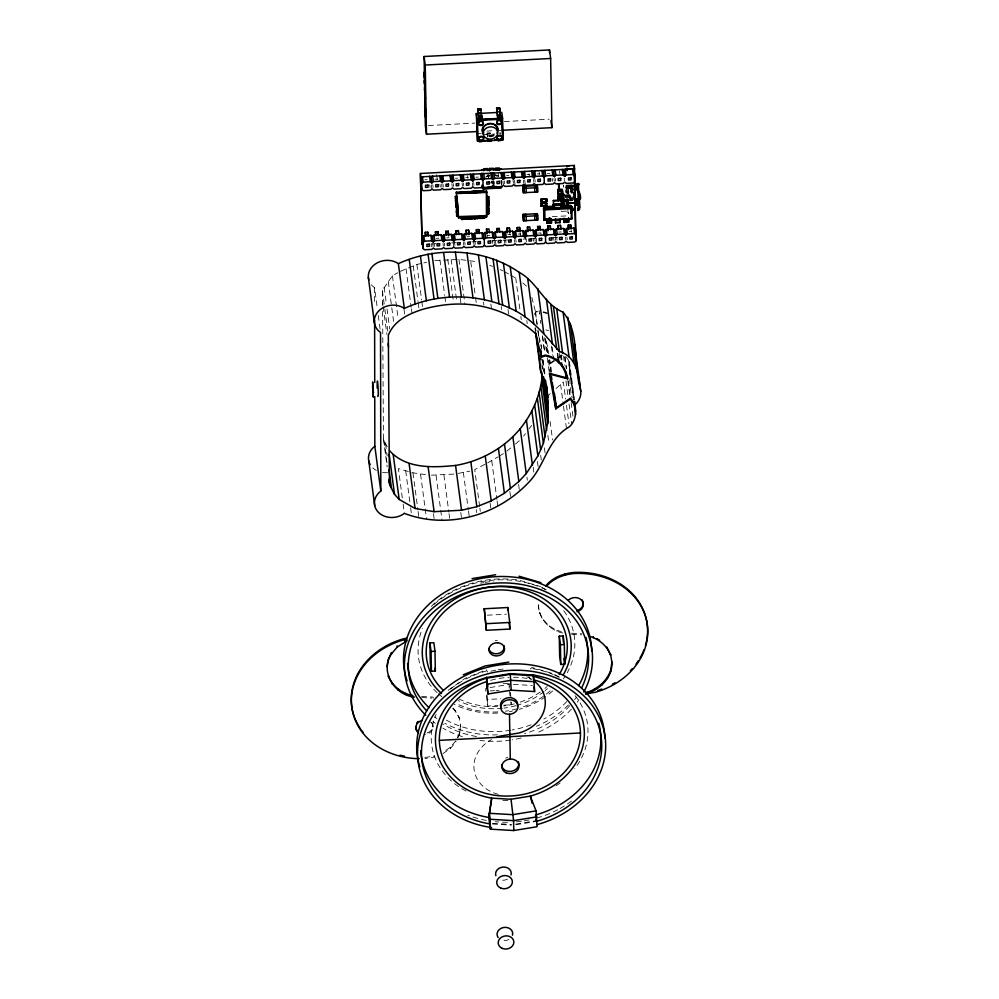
<?xml version="1.0" encoding="UTF-8"?>
<svg xmlns="http://www.w3.org/2000/svg" width="999" height="999" viewBox="0 0 999 999"><rect width="100%" height="100%" fill="white"/><g stroke="black" fill="none" stroke-linecap="round" stroke-linejoin="round"><path stroke-width="0.75" stroke-dasharray="5 3.75" d="M563.473 185.352L563.461 185.989M459.602 734.178L460.551 725.162L459.602 734.178L457.854 737.949M562.912 633.054C549.388 630.357 537.037 617.607 538.811 603.234M566.57 211.114L559.49 211.488L561.276 211.051M568.668 361.426C570.217 373.539 569.105 385.664 572.127 397.864M459.465 733.116L455.969 740.646L450.324 747.264L442.907 752.497M382.592 305.182L382.355 290.447L392.42 275.774L397.727 272.739M534.278 314.398L535.464 312.387L539.11 311.039L539.522 314.136M530.319 668.98L531.93 667.457L553.359 673.751L560.551 677.896M523.613 436.113L525.449 433.678M529.058 428.871L531.63 425.462M431.393 606.493L433.866 603.771C457.043 583.778 488.661 575.586 518.768 580.119M443.044 753.571L450.462 748.326L456.118 741.72M546.815 396.715L550.262 393.656M556.006 388.549L563.374 382.018L565.634 399.013M515.521 444.031L519.692 440.384M506.88 451.073L512.35 446.728M490.034 175.362L487.924 175.474A6.069 5.082 -7.6 0 0 485.789 177.485M486.913 176.411L488.361 175.399M448.226 690.272L465.097 678.371L484.84 670.416M551.61 372.14L550.374 362.874L555.531 359.403M556.818 358.541L561.975 355.082M550.836 371.803L549.8 364.086L557.067 359.203M558.266 358.391L564.323 354.333M487.662 462.887L498.226 456.793M499.512 455.994L503.409 453.608M484.94 464.298L474.725 469.617L479.682 506.68M400.437 271.328L416.883 264.473L422.44 263.212M537.125 324.026L535.476 311.676L537.912 310.776M423.838 262.899L426.623 262.275M458.204 473.414L469.767 471.153M490.047 687.549L510.427 684.228M424.85 757.529L434.215 756.006L434.353 757.067L424.987 758.591M515.871 824.088L536.251 820.753M515.884 824.749L534.802 821.653M434.777 260.639L458.966 259.39L476.61 261.651M431.406 475.174L454.17 474.063M428.446 125.524L474.887 123.102M504.308 121.566L549.213 119.206M486.863 131.069L494.605 130.657M496.153 130.582L500.799 130.332M478.271 133.629L481.218 133.466M487.175 134.241L487.15 133.154L490.084 133.004L490.584 137.65M487.15 133.154L490.109 133.217M487.162 134.153L490.109 134.091L490.084 133.004M482.692 134.678L494.68 134.053M487.412 135.976L490.347 135.827L490.559 136.538L487.612 136.701M488.336 175.187L490.01 175.15M424.775 179.808L427.272 179.67M434.99 179.271L437.475 179.133M486.038 176.586L488.523 176.448L488.561 178.546M496.241 176.049L498.738 175.911M455.494 178.259L457.904 178.134M465.696 177.735L468.106 177.61M475.911 177.198L478.321 177.073M489.51 176.486L488.336 176.548L488.349 177.535M506.543 175.574L508.953 175.449M526.96 174.513L529.37 174.388M537.162 173.976L539.585 173.851M547.302 173.514L549.787 173.389M492.957 181.094L493.106 182.854L490.759 182.979M490.996 181.406L493.656 181.693L491.046 181.83M490.734 182.767L493.106 182.854M565.259 195.055L569.617 194.83M565.259 195.317L572.327 194.942M565.322 196.066L571.44 195.792M565.284 196.291L572.539 195.904M565.284 196.541L572.352 196.179M565.334 197.003L571.453 196.716M565.297 197.215L572.552 196.84M568.119 197.327L573.776 197.028M569.68 198.214L572.577 198.064M569.555 198.489L572.39 198.339M569.692 199.151L572.589 199.001M569.58 199.413L572.402 199.276M569.717 200.387L572.614 200.225M569.592 200.649L572.427 200.499M552.21 216.658L569.193 215.759M436.326 238.336L438.823 238.199M446.628 237.862L449.038 237.737M467.045 236.8L469.455 236.663M487.375 235.652L489.872 235.514M507.879 234.64L510.289 234.515M518.094 234.103L520.504 233.978L520.541 236.014M538.511 233.042L540.921 232.917L540.958 234.94M558.853 232.043L561.338 231.918M569.143 231.568L571.553 231.443M431.431 243.931L436.101 243.694M451.635 242.882L456.306 242.632M471.84 241.82L476.511 241.571M492.045 240.759L496.715 240.522M502.922 240.197L507.592 239.947M523.126 239.136L526.236 238.973M532.455 238.649L535.564 238.486M552.659 237.6L558.878 237.275M487.312 615.197L506.418 614.198M503.246 683.616L509.128 683.304L509.515 686.288M490.134 690.896L494.542 690.659M496.016 690.584L498.951 690.434M487 694.979L487.599 699.462L500.824 698.776M486.326 695.604L487.724 706.056L498.002 705.519M503.883 705.207L511.238 704.819L511.188 702.185M568.756 212.987L567.981 212.537L567.882 208.054M568.843 213.636L567.956 212.362M571.49 633.179L581.618 633.778M571.64 634.253L581.755 634.84M513.349 684.39L532.342 685.501M421.578 696.453L433.154 697.127L433.291 698.201M421.728 697.527L431.843 698.114M492.507 823.363L511.5 824.475M492.519 824.025L511.513 825.137M402.297 497.927L398.389 468.581L412.962 472.852L428.296 474.987M486.251 669.842L487.674 672.102M545.779 329.87L548.676 330.619M520.204 580.531L540.721 586.65M538.449 605.881L538.311 604.82C538.798 617.682 549.038 628.646 561.313 631.555M543.081 312.312L547.04 313.586M543.394 311.738L547.664 313.149M489.772 265.384L492.619 266.358M500.137 269.63L502.859 270.829M504.145 271.528L509.278 274.363M510.564 275.062L518.081 279.508M495.392 174.813L496.865 175.687M495.417 175.025L496.89 175.899M542.057 587.424L546.053 589.772M524.475 237.725L526.023 238.936L526.76 244.405M522.789 282.942L527.36 286.9M453.459 708.179L459.178 717.332L460.689 726.223M452.622 708.241L455.556 711.251L459.315 718.406L459.178 717.332M565.971 356.643L568.443 360.127L573.801 400.287M528.796 676.498L530.219 679.095M382.629 311.401L383.441 439.048L388.536 449.55M535.289 328.384L536.176 330.407M538.836 336.513L540.384 341.558M563.498 185.377L563.761 187.337M531.843 297.427L535.476 311.676M546.528 341.633L548.726 353.771M549.825 359.84L550.374 362.874M545.242 338.898L547.927 353.721M549 359.64L549.8 364.086M564.16 178.034L564.522 180.769M571.066 229.533L571.416 232.155M559.428 170.941L559.865 173.626M566.87 236.938L567.232 239.673M565.496 237.1L565.859 239.835M555.319 178.409L555.681 181.144M553.946 178.571L554.308 181.306M552.26 178.559L552.622 181.294M556.655 237.462L557.017 240.197M555.294 237.625L555.656 240.359M553.596 237.625L553.97 240.359M569.393 361.413L574.55 400.037M569.592 366.608L573.913 399.038M569.642 369.892L573.563 399.25M564.972 356.443L566.62 368.793M568.269 380.981L570.329 396.591M571.153 402.597L573.001 416.508M564.772 357.205L566.171 368.231M567.819 380.594L570.304 399.125M539.085 171.94L539.435 174.563M563.561 356.181L564.797 365.459M565.958 380.844L568.219 397.839M569.043 404.021L571.728 424.1M561.288 354.795L562.112 360.976M560.564 355.107L561.388 361.288M566.47 405.194L568.943 423.726M559.29 353.434L559.927 358.241M534.89 179.333L535.252 182.068M557.829 353.584L558.453 358.216M557.255 353.271L557.867 357.904M533.528 179.495L533.891 182.23M560.614 384.465L563.286 404.545M563.498 406.094L566.583 429.258M529.058 173.789L529.408 176.411M552.197 347.128L553.633 357.942M551.373 346.016L552.609 355.294M536.238 238.399L536.962 243.868M534.865 238.561L535.227 241.296M533.179 238.561L533.541 241.296M524.687 179.87L525.412 185.339M545.566 338.761L547.427 352.659M548.463 360.377L550.312 374.275M544.605 337.799L547.077 356.331M547.277 357.879L549.138 371.778M523.314 180.032L523.676 182.767M539.123 310.327L539.535 313.424M542.632 336.588L544.892 353.584M540.347 320.317L540.759 323.401M542.407 335.751L544.68 352.747M541.608 349.001L540.784 342.819L541.396 348.426M543.044 359.815L545.104 375.249M542.882 360.352L544.942 375.799M537.949 330.207L539.66 342.682M543.568 372.028L541.97 359.215L542.17 370.042M535.464 312.387L537.112 324.75M537.937 330.919L538.961 338.649M550.112 421.428L552.584 439.972M542.095 365.809L542.507 368.893M535.327 327.747L535.739 330.844M534.977 327.959L535.389 331.044M514.473 180.407L515.197 185.876M547.839 435.264L548.876 442.994M519.667 229.445L520.367 234.69M512.924 179.196L513.474 183.304M544.393 447.852L545.217 454.033M526.798 320.567L527.21 323.651M515.809 239.473L516.183 242.208M514.448 239.635L514.81 242.37M504.258 180.944L504.632 183.679M540.671 455.257L541.283 459.89M509.802 232.605L510.152 235.227M502.897 181.106L503.446 185.202M515.696 277.884L520.029 310.327M520.854 316.508L521.266 319.593M501.211 181.094L501.573 183.828M537.437 461.388L538.461 469.118M498.076 172.765L498.601 176.698M505.606 239.997L505.969 242.732M556.905 630.257L557.055 631.331M504.233 240.16L504.607 242.894M533.154 467.082L533.978 473.264M494.055 181.468L494.418 184.203M493.494 181.393L493.069 182.243M492.682 181.631L493.231 185.739M508.016 309.44L508.628 314.073M549.313 625.811L549.45 626.873M488.036 174.613L488.386 177.235M487.962 174.55L488.311 177.173M496.128 246.004L495.392 240.534L493.843 239.335L494.393 243.431M526.935 477.172L527.347 480.257M543.444 619.805L543.581 620.866M501.186 306.468L501.598 309.553M492.345 240.697L492.707 243.431M539.685 612.637L539.822 613.711M487.062 235.115L487.425 237.737M518.593 484.465L519.418 490.646M490.859 304.058L491.471 308.691M473.638 182.555L474.001 185.29M472.265 182.717L472.814 186.825M467.619 175.699L467.969 178.322M509.852 491.433L510.676 497.614M483.479 302.11L483.891 305.207M474.975 241.621L475.337 244.355M473.426 240.422L474.15 245.891M463.424 183.092L463.786 185.826M462.05 183.254L462.425 185.989M470.791 261.975L475.324 295.954M475.536 297.502L476.361 303.684M464.76 242.158L465.134 244.892M463.399 242.32L463.761 245.055M491.745 460.764L496.903 499.375M497.102 500.924L497.727 505.556M453.209 183.629L453.583 186.363M451.848 183.791L452.21 186.526M458.966 259.39L464.935 304.183M490.097 502.909L490.921 509.09M454.557 242.695L454.92 245.429M453.184 242.857L453.733 246.953M460.202 297.952L461.026 304.133M443.007 184.166L443.369 186.9M510.314 692.257L511.113 698.239M441.633 184.328L441.995 187.063M509.44 691.383L510.039 695.866M510.839 701.835L511.238 704.819M451.136 259.29L456.905 302.535M439.947 184.315L440.309 187.05M436.638 174.675L437.337 179.92M447.802 259.465L453.571 302.709M479.882 508.229L480.294 511.313M444.343 243.219L444.717 245.954M442.982 243.381L443.344 246.116M476.211 509.527L476.623 512.612M432.792 184.69L433.154 187.425M431.431 184.852L431.968 188.961M439.96 259.877L444.705 295.392M444.905 296.94L445.529 301.573M429.732 184.852L430.107 187.587M434.14 243.756L434.503 246.491M463.349 472.415L468.294 509.478M468.506 511.026L469.33 517.207M432.767 243.918L433.129 246.653M431.081 243.918L431.443 246.653M460.789 512.524L461.613 518.706M416.883 264.473L421.615 300M421.828 301.536L422.652 307.717M443.906 475.062L448.851 512.137M449.063 513.673L449.675 518.306M413.261 265.871L417.994 301.398M418.206 302.947L419.031 309.128M436.076 475.474L442.045 520.267M406.019 268.694L411.163 307.305M411.376 308.853L411.988 313.486M433.441 513.598L434.265 519.78M403.996 309.053L405.02 316.783M455.419 710.177L455.556 711.251M420.554 474.213L426.536 519.005M392.42 275.774L398.189 319.018M388.274 281.531L391.571 306.243M391.783 307.792L394.043 324.775M450.324 747.264L450.462 748.326M412.962 472.852L417.919 509.927M418.119 511.476L418.943 517.644M384.14 287.3L386.201 302.734M387.025 308.916L389.697 328.996M382.355 290.447L384.627 307.43M384.827 308.978L388.336 335.239M405.681 470.716L410.414 506.243M410.626 507.792L411.65 515.509M382.567 302.073L382.979 305.157M383.179 306.705L386.9 334.503M371.416 284.79A18.207 15.235 -7.6 0 0 374.55 287.65L377.235 307.729M378.259 315.459L380.119 329.358M432.904 725.786L433.054 726.847M403.134 504.108L404.37 513.374M385.514 443.581L387.162 455.944M384.016 440.596L387.1 463.773M383.441 439.048L387.15 466.845M500.274 135.302L500.024 132.58L500.049 133.566M487.175 133.367L487.425 137.025M501.673 181.019L501.735 184.016M501.498 180.906L501.573 185.402M501.073 180.407L501.123 183.441M509.128 683.304L509.24 689.897M493.606 181.269L493.731 185.814M487.599 699.462L487.724 706.056M485.676 688.486L485.726 691.121M374.55 287.65L374.588 304.757M431.693 722.215A8.641 7.23 -7.6 0 1 426.648 733.116M430.432 721.852A8.641 7.23 -7.6 0 1 432.442 729.657A8.641 7.23 -7.6 0 1 424.563 734.552M508.903 939.435A7.855 6.581 -7.6 0 1 502.972 940.396M498.289 794.292A36.351 30.42 -7.6 0 1 474.1 769.555A36.351 30.42 -7.6 0 1 491.558 739.572M575.087 695.691A78.596 65.772 -7.6 0 1 574.812 768.568M560.114 782.966A78.596 65.772 -7.6 0 1 553.808 787.249M507.892 800.524A78.596 65.772 -7.6 0 1 502.035 800.461M466.083 791.096A78.596 65.772 -7.6 0 1 452.647 782.08M451.486 781.068A78.596 65.772 -7.6 0 1 436.126 714.472M490.996 671.216A78.596 65.772 -7.6 0 1 496.74 669.992M498.201 669.742A78.596 65.772 -7.6 0 1 505.519 668.843M571.54 801.036A94.318 78.921 -7.6 0 1 559.015 809.065M557.704 809.764A94.318 78.921 -7.6 0 1 536.475 818.144M529.02 819.954A94.318 78.921 -7.6 0 1 522.914 821.041M521.378 821.253A94.318 78.921 -7.6 0 1 515.234 821.915M507.592 822.264A94.318 78.921 -7.6 0 1 495.292 821.715M486.313 820.429A94.318 78.921 -7.6 0 1 467.657 815.084M450.561 688.973A90.385 75.637 -7.6 0 1 464.498 679.795M465.834 679.07A90.385 75.637 -7.6 0 1 486.101 671.078M532.754 668.643A90.385 75.637 -7.6 0 1 553.271 674.5M554.632 675.074A90.385 75.637 -7.6 0 1 561.313 678.271M526.71 676.723A36.351 30.42 -7.6 0 1 531.955 679.507M490.609 680.344A70.742 59.191 -7.6 0 1 508.828 677.372M513.424 677.26A70.742 59.191 -7.6 0 1 531.543 679.332M505.731 758.129A8.641 7.23 -7.6 0 1 507.792 757.304M387.537 472.639A18.207 15.235 -7.6 0 1 380.532 472.052M376.311 470.404A18.207 15.235 -7.6 0 1 372.789 467.869M566.795 701.573A90.385 75.637 -7.6 0 1 543.843 718.968M531.156 724.762A90.385 75.637 -7.6 0 1 512.175 729.969M510.714 730.219A90.385 75.637 -7.6 0 1 445.729 719.792M433.978 604.495A90.385 75.637 -7.6 0 1 540.109 587.162M541.47 587.737A90.385 75.637 -7.6 0 1 548.151 590.933M547.377 688.648A70.742 59.191 -7.6 0 1 545.204 690.546M544.068 691.47A70.742 59.191 -7.6 0 1 518.956 704.782M516.033 705.656A70.742 59.191 -7.6 0 1 503.946 708.079M502.397 708.266A70.742 59.191 -7.6 0 1 458.104 700.511M578.983 699.812A94.318 78.921 -7.6 0 1 577.235 702.222M571.403 709.178A94.318 78.921 -7.6 0 1 535.764 733.278M521.216 737.986A94.318 78.921 -7.6 0 1 512.137 739.859M510.601 740.097A94.318 78.921 -7.6 0 1 479.957 740.421M462.337 736.6A94.318 78.921 -7.6 0 1 442.982 728.221M435.327 723.276A94.318 78.921 -7.6 0 1 432.942 721.49M568.431 704.982A94.318 78.921 -7.6 0 1 536.326 726.285M497.49 734.839A94.318 78.921 -7.6 0 1 444.83 723.301M436.938 718.593A94.318 78.921 -7.6 0 1 434.465 716.87M563.736 610.701A78.596 65.772 -7.6 0 1 567.27 672.677M564.934 676.585A78.596 65.772 -7.6 0 1 563.349 678.92M552.722 690.883A78.596 65.772 -7.6 0 1 546.965 695.629M545.741 696.528A78.596 65.772 -7.6 0 1 519.393 709.34M512.212 711.163A78.596 65.772 -7.6 0 1 509.328 711.725M497.639 713.074A78.596 65.772 -7.6 0 1 454.245 704.42M441.87 696.678A78.596 65.772 -7.6 0 1 438.324 693.731M437.187 692.694A78.596 65.772 -7.6 0 1 422.39 628.521M480.694 583.216A78.596 65.772 -7.6 0 1 483.591 582.654M485.039 582.405A78.596 65.772 -7.6 0 1 493.806 581.393M547.09 686.513A70.742 59.191 -7.6 0 1 544.917 688.411M540.247 691.995A70.742 59.191 -7.6 0 1 520.129 702.172M514.273 703.908A70.742 59.191 -7.6 0 1 503.658 705.943M497.527 706.493A70.742 59.191 -7.6 0 1 459.24 699.088M495.279 640.721A7.855 6.581 -7.6 0 1 497.327 640.609M576.373 697.165A90.385 75.637 -7.6 0 1 574.625 699.65M569.767 705.669A90.385 75.637 -7.6 0 1 524.6 733.653M476.436 736.513A90.385 75.637 -7.6 0 1 442.769 723.95M550.199 690.833A74.663 62.475 -7.6 0 1 519.955 707.929M517.107 708.778A74.663 62.475 -7.6 0 1 505.344 711.213M497.877 711.912A74.663 62.475 -7.6 0 1 456.331 703.546M486.426 176.511A7.855 6.581 -7.6 0 1 488.036 175.374M495.866 174.975A7.855 6.581 -7.6 0 1 497.514 175.936M494.105 135.689A7.805 6.531 -7.6 0 1 488.224 136.651M493.793 134.728A7.343 6.144 -7.6 0 1 488.249 135.639M494.03 135.052A7.805 6.531 -7.6 0 1 488.136 136.014M507.43 879.132A7.855 6.581 -7.6 0 1 501.498 880.107"/><path stroke-width="1.5" d="M476.635 218.606C475.899 216.883 478.309 215.971 477.772 218.631L476.623 218.069L477.772 218.631M558.766 185.664L558.866 189.548M460.252 192.158C461.9 194.018 459.69 191.433 461.388 193.356M462.425 192.67L463.536 191.895L463.548 193.244C460.052 193.369 465.472 191.483 462.412 192.045L462.437 193.307M463.524 192.707L462.412 192.707L463.536 192.357L463.548 193.244M465.709 193.132C465.684 191.945 463.773 191.783 465.709 193.132L465.696 191.883L464.572 191.933M469.343 192.932L469.33 191.683C472.365 191.109 466.995 193.057 470.467 192.882C471.228 189.885 467.644 193.107 470.454 192.22M473.651 191.833L473.663 192.707L474.787 192.657L474.775 191.408L473.651 191.371L474.775 191.408L473.651 191.458L473.663 192.707M474.75 192.12C471.978 192.532 475.536 190.934 474.787 192.657M475.811 192.108L476.935 191.284L475.811 191.259L475.824 192.595L476.948 192.545L476.923 191.196L475.811 191.259M479.108 192.432L479.083 191.084L477.972 191.146L477.984 192.482L479.108 192.432L479.083 191.084M481.256 191.059L480.132 191.121L480.144 192.37C479.433 190.772 482.08 190.272 481.268 192.308L480.144 192.37L481.268 192.308M481.243 192.22C481.306 190.247 479.17 192.745 481.243 191.433M482.292 191.558C485.164 191.708 480.294 190.472 483.429 192.195C483.104 189.073 484.178 193.444 482.305 192.17M576.023 184.315C578.908 181.606 577.01 189.61 577.959 191.546L578.096 210.489M486.625 216.908L486.55 191.084L456.306 192.183L458.566 217.944L486.625 216.908L486.55 191.084M455.806 203.896C457.804 202.934 455.731 206.531 455.794 203.796L456.968 203.509L457.043 204.47M467.994 219.056L467.919 217.307C471.453 218.806 466.758 218.544 467.944 217.969L467.919 217.307M472.614 191.521C470.242 191.771 472.702 193.107 472.602 191.421L471.491 191.483L471.491 192.332L472.627 192.77C471.153 191.608 472.427 190.672 472.627 192.77M475.824 191.995L476.923 191.658M477.972 191.995L479.083 191.696M461.501 218.656L461.451 217.645L462.574 217.682L461.463 218.306L461.451 217.645M474.413 216.97L475.549 217.57C473.788 216.333 474.65 220.03 474.463 218.032M479.17 216.82C481.718 215.384 476.998 218.881 480.369 218.494C481.131 216.084 477.422 218.182 480.319 217.757L479.22 217.782M483.491 216.583C486.501 216.121 483.129 220.392 483.491 216.583L484.602 216.533M476.573 217.482L477.709 217.682M558.965 189.373L559.24 190.522C564.71 189.048 560.589 198.351 558.066 193.731L559.253 193.669L559.353 199.363M477.972 191.596L479.095 191.87M566.408 191.346L566.358 185.564L571.416 185.202L572.127 187.125M465.834 219.168C468.331 218.581 464.935 219.917 465.771 217.42L466.87 217.37L466.933 218.519M472.614 192.158L471.503 192.22L472.614 191.883M555.481 219.543L555.644 220.729L560.177 220.492L560.214 219.355M387.125 666.683L387.862 661.375M561.675 193.307L560.889 194.018M567.507 187.775L568.294 187.063M567.594 188.411L568.381 187.712L571.166 188.237M567.569 192.22L566.358 192.145M571.528 208.516L572.664 208.192L572.527 209.59M571.515 212.188L570.941 212.849M610.814 669.917L611.912 661.975C612.762 677.397 599.812 689.959 585.714 693.88L585.576 692.806C596.89 689.46 607.067 681.393 610.814 669.917L610.963 670.991M567.744 201.036L564.335 200.936L564.248 200.212M389.473 450.574C405.969 469.031 433.054 467.682 455.569 465.447C473.326 462.462 490.222 455.032 504.47 444.006C525.674 427.584 539.647 402.397 542.27 375.686L548.251 420.479L543.394 443.369L537.874 455.931L526.248 473.576L518.843 481.555L504.395 493.244L491.221 500.899L476.823 506.705L461.538 510.239L434.103 511.675L415.084 508.466L399.188 499.45L394.518 494.343L389.985 485.389L389.011 480.744M550.312 218.556L549.887 219.268M482.142 140.422L482.167 141.408L479.22 141.558L479.295 140.434M500.949 139.435L500.961 140.422L498.026 140.584L498.101 139.46M572.552 210.739C573.738 205.944 570.254 205.769 571.028 213.499M456.193 196.466C457.817 197.465 454.695 197.565 455.881 196.503L455.944 197.44M457.03 209.153C459.228 208.654 455.719 208.566 456.805 210.115L456.743 209.178M457.005 212.238L457.317 211.064L456.368 212.437L457.392 211.151L458.116 212.025L457.38 212.113L458.042 210.989M457.417 214.947L458.279 214.61L456.543 215.022C457.417 217.745 457.205 213.886 457.092 215.085M489.585 823.201L489.597 823.863A90.385 75.637 -7.6 0 1 421.466 754.158A90.385 75.637 -7.6 0 1 486.95 677.484L510.239 673.676L533.616 675.037L534.602 691.558L511.226 690.197L487.937 693.993L487.137 688.024L487.737 685.326M578.109 200.212L575.574 200.075L575.199 200.799M574.537 403.671C576.748 411.688 575.824 420.991 569.355 426.81C547.165 439.323 545.042 466.383 527.759 483.341C496.441 515.946 447.09 529.682 404.37 513.374A18.207 15.235 -7.6 0 1 378.758 512.662A18.207 15.235 -7.6 0 1 380.819 491.046L380.532 332.442A18.207 15.235 -7.6 0 1 378.721 310.964A18.207 15.235 -7.6 0 1 404.333 308.429C439.498 292.27 481.855 293.144 516.146 311.176C533.841 320.891 546.478 336.738 559.452 351.611C576.123 356.206 578.396 374.138 580.269 388.648L580.781 391.258A20.479 17.133 -7.6 0 1 575.174 404.67L570.529 398.139L556.356 407.667L550.312 374.275L567.657 378.833L567.245 375.736M465.834 218.481L465.771 217.42L466.895 217.457M483.491 216.496L484.615 217.095L484.59 216.433M560.651 196.091L560.751 196.653M562.874 194.355L559.315 194.543L559.365 196.728L561.9 196.591L561.962 198.177L558.241 198.376L561.376 197.952L561.038 199.363L558.254 199.213M560.988 200.712L561.413 200.112L561.038 201.536M561.45 202.273L561.038 203.709M579.145 205.245L578.446 184.403A2.348 1.286 -1 0 1 577.946 184.703M456.768 205.569L455.919 205.607L457.654 205.207L457.729 206.231L455.994 206.643L457.667 205.294M575.324 200.262L576.211 202.472M388.037 660.052L391.533 652.522L391.67 653.583C379.295 671.328 394.43 695.092 414.485 697.102M456.406 200.137L455.631 201.211L455.556 200.175L456.568 199.837L457.38 200.799L456.718 199.887L456.256 201.024M457.18 213.124C458.978 212.725 455.357 212.75 457.33 214.111C456.431 214.648 458.803 212.537 457.629 213.786M456.131 199.201L457.242 198.888L456.593 199.051C457.367 197.39 456.281 197.74 456.193 199.088M456.368 201.773C455.269 203.371 458.703 202.173 456.83 202.672C457.717 201.086 455.944 201.323 456.893 202.56M456.73 207.205C458.454 207.18 456.518 206.506 456.618 208.316L456.031 207.417L456.88 207.38L456.655 208.416M456.73 208.254L457.854 208.042L457.18 207.055L457.242 207.992M456.993 211.189L456.368 212.437M553.571 206.231L544.305 206.718L543.631 207.929L543.931 220.217L571.166 218.881L571.69 206.468L570.554 205.344L561.288 205.819M455.856 204.733L457.617 204.42L457.542 203.396L457.005 204.37M548.251 420.479L547.827 397.415L546.753 387.612L540.821 372.152L539.722 363.486L539.66 360.189L541.446 357.18L540.409 349.463M501.785 187L501.198 187.987L483.179 188.923L481.98 186.426M566.633 202.51L567.594 200.799M456.805 210.115L457.979 209.852L457.904 208.816M456.605 215.971L458.354 215.647L458.279 214.61M479.22 141.558L482.167 141.408M488.186 140.959C495.516 139.66 486.925 143.082 488.161 139.972M498.026 140.584L501.061 140.285L501.036 139.298M456.193 198.277L456.643 198.938M391.67 653.583L397.315 646.965L407.217 640.734M545.716 586.026C552.459 577.472 563.424 573.414 574.013 572.452A72.702 60.839 -7.6 0 1 645.429 645.504M546.79 585.988C553.583 578.146 564.035 574.462 574.15 573.513A72.702 60.839 -7.6 0 1 646.99 622.752A72.702 60.839 -7.6 0 1 595.079 692.344L585.714 693.88M557.917 192.083L557.729 193.307C557.867 184.453 556.918 193.381 561.713 191.708M576.073 202.635L567.032 203.134M494.468 238.786L492.919 237.587L485.764 237.962L484.253 239.323L484.365 245.329L482.867 246.716L475.711 247.09L474.15 245.891L472.652 247.252L465.497 247.627L463.948 246.416L462.437 247.789L455.282 248.164L453.733 246.953L452.235 248.314L445.079 248.689L443.531 247.49L442.02 248.851L434.865 249.226L433.316 248.027L431.805 249.388L424.662 249.762L423.101 248.551L422.265 237.075L423.776 235.714L430.931 235.339L432.48 236.538L433.204 242.008L434.715 240.647L441.87 240.272L443.419 241.608L444.917 240.247L452.072 239.872L453.633 241.071L455.132 239.71L462.287 239.335L463.836 240.547L465.347 239.173L472.502 238.798L474.05 240.01L475.549 238.649L482.704 238.274L484.253 239.473L483.528 233.853L485.027 232.492L492.182 232.118L493.731 233.316L494.468 238.786L495.966 237.425L503.121 237.05L504.682 238.386L506.181 237.025L513.336 236.651L514.885 237.849L516.396 236.488L523.551 236.114L525.099 237.325L526.598 235.951L533.753 235.577L535.302 236.788L536.813 235.427L543.968 235.052L545.516 236.251L545.629 242.27L547.177 243.469L554.333 243.094L555.831 241.733L557.392 242.932L564.547 242.557L566.046 241.196L567.594 242.407L574.75 242.033L576.261 240.659L575.424 229.32L573.863 228.109L566.708 228.484L565.209 229.845L563.661 228.509L556.505 228.883L554.994 230.245L555.731 235.714L557.23 234.353L564.385 233.978L565.933 235.314L567.444 233.953L574.6 233.579L576.148 234.79M544.28 183.067L542.782 184.428L535.626 184.803L534.065 183.604L532.567 184.965L525.412 185.339L523.863 184.141L522.352 185.502L515.197 185.876L513.648 184.665L512.15 186.039L504.994 186.413L503.446 185.202L501.935 186.563L494.78 186.938L493.231 185.739L491.72 187.1L484.577 187.475L483.017 186.276L481.518 187.65L474.363 188.024L472.814 186.825L471.303 188.187L464.148 188.561L462.599 187.362L461.101 188.724L453.946 189.098L452.397 187.887L450.886 189.261L443.731 189.635L442.182 188.424L440.671 189.785L433.529 190.16L431.968 188.961L430.469 190.322L423.314 190.697L421.765 189.498L421.653 183.479L423.151 182.118L430.307 181.743L431.868 182.942L433.366 181.581L440.522 181.206L442.07 182.542L443.581 181.181L450.736 180.807L452.285 182.018L453.796 180.644L460.939 180.27L462.5 181.481L463.998 180.12L471.153 179.745L472.702 180.944L474.213 179.583L481.368 179.208L482.917 180.407L482.18 174.788L483.691 173.426L484.415 178.896L482.917 180.257L483.179 188.923M431.868 182.942L431.131 177.472L432.642 176.111L433.366 181.581M442.07 182.542L441.346 176.948L442.844 175.712L443.581 181.181M452.285 182.018L451.56 176.548L453.059 175.175L453.796 180.644M462.5 181.481L461.763 176.011L463.274 174.65L463.998 180.12M472.702 180.944L471.978 175.474L473.476 174.113L474.213 179.583M493.119 179.72L492.395 174.251L493.893 172.889L494.63 178.359L493.119 179.72L491.57 178.521L484.415 178.896M423.101 248.551L423.002 242.545L424.5 241.184L431.655 240.809L433.204 242.008M432.48 236.538L433.978 235.177L441.133 234.802L442.682 236.001L443.419 241.608M503.334 179.321L501.785 177.984L501.048 172.515L502.597 173.726L503.334 179.321L504.845 177.959L511.988 177.585L513.548 178.796L515.047 177.422L522.202 177.048L523.751 178.259L525.262 176.898L532.417 176.523L533.966 177.722L535.464 176.361L542.619 175.986L544.168 177.185L544.28 183.204L545.829 184.403L552.984 184.028L554.495 182.667L556.043 183.878L563.199 183.504L564.697 182.13L566.258 183.341L573.414 182.967L574.912 181.606L574.075 170.255L572.527 169.043L565.372 169.418L563.861 170.792L562.312 169.443L563.036 174.912L564.597 176.261L566.096 174.887L573.251 174.513L574.8 175.724L574.075 170.255M453.633 241.071L452.897 235.602L451.348 234.403L444.193 234.777L442.682 236.001M513.548 178.796L512.812 173.327L514.323 171.953L515.047 177.422M452.897 235.602L454.408 234.241L461.563 233.866L463.111 235.077L463.836 240.547M523.751 178.259L523.026 172.79L524.525 171.428L525.262 176.898M463.111 235.077L464.61 233.704L471.765 233.329L473.314 234.54L474.05 240.01M533.966 177.722L533.229 172.253L534.74 170.891L535.464 176.361M473.314 234.54L474.825 233.179L481.98 232.804L483.528 233.853M543.444 171.716L544.942 170.354L545.679 175.824L544.168 177.185L543.444 171.716L541.895 170.517L542.619 175.986M554.383 176.661L553.658 171.191L555.157 169.818L555.894 175.287L554.383 176.661L552.834 175.449L545.679 175.824M493.731 233.316L495.242 231.955L502.397 231.581L503.946 232.779L504.67 238.249M504.682 238.386L503.946 232.917L505.457 231.556L512.612 231.181L514.16 232.38L514.885 237.849M514.16 232.38L515.659 231.019L522.814 230.644L524.363 231.855L525.099 237.325M524.363 231.855L525.874 230.482L533.029 230.107L534.577 231.318L535.302 236.788M534.577 231.318L536.076 229.957L543.231 229.583L544.792 230.781L545.516 236.251L547.027 234.89L554.17 234.515L555.731 235.714M544.792 230.781L546.291 229.42L553.446 229.046L554.994 230.245M545.629 242.133L544.118 243.494L536.962 243.868L535.414 242.67L533.916 244.031L526.76 244.405L525.199 243.194L523.701 244.568L516.545 244.942L514.997 243.731L513.486 245.092L506.331 245.467L504.782 244.268L503.284 245.629L496.128 246.004L494.58 244.805L493.069 246.166L485.914 246.541L484.365 245.329M456.293 211.401L457.18 211.326M574.375 200.275L574.55 198.726L574.013 199.176M578.096 184.49L579.083 183.804L577.622 186.838M577.21 184.253L577.934 184.353M565.621 371.628L566.445 377.809L549.338 373.326L555.781 408.878L570.304 399.125L574.413 404.92L575.561 411.401M518.981 576.198L540.896 582.642M456.081 197.278L455.969 196.403L457.055 196.141M456.68 206.331L456.568 205.457M487.787 214.111C486.563 215.072 489.647 212.812 487.05 213.199L487.649 214.111L487.062 213.287M548.776 218.306L549.413 218.082M456.893 203.546L457.542 203.396M455.681 201.985L456.518 201.948L455.756 203.022L455.681 201.985L455.756 203.022M463.261 674.775L485.189 665.946L508.816 662.087M488.024 205.157L487.025 205.145L488.836 205.294L488.811 204.271L487 204.121L487.025 205.145M368.843 280.057A18.207 15.235 -7.6 0 1 376.96 262.999A18.207 15.235 -7.6 0 1 398.364 263.636C436.613 246.204 484.303 248.152 519.205 272.365C537.237 282.03 543.968 304.395 563.074 312.15C580.244 332.63 573.039 364.36 580.269 388.648M575.511 199.638L578.109 200.15C580.232 201.536 579.957 193.007 577.959 191.858M389.423 483.841L388.336 335.239C394.218 320.392 408.653 313.873 422.852 309.265C436.563 305.544 450.711 303.446 464.935 304.183C490.896 305.419 516.458 316.159 535.626 333.666L541.458 356.468L545.104 355.12C557.392 356.98 565.909 366.708 567.657 378.833M541.446 357.18L545.092 355.831C556.281 357.767 565.022 366.358 566.445 377.809M573.901 192.682L574.437 192.233L573.926 193.918M573.938 194.842L574.475 194.405L573.963 196.079M573.975 197.003L574.512 196.566L574 198.239M488.161 202.46L487 203.222L488.161 203.396M487.05 210.589L488.861 210.752L488.848 209.715L487.037 209.565L487.05 210.589L487.712 209.628L487.05 209.653M487.062 212.412L488.873 212.562L488.861 211.538L487.774 211.351L487.062 212.412L487.724 211.438L487.037 211.376M561.076 205.869L561.488 204.433M456.555 197.228L456.468 196.191L456.531 197.128M457.155 206.281L457.08 205.319L457.13 206.181M457.392 209.902L457.305 208.866L457.367 209.802M457.779 215.697L457.692 214.66L457.754 215.609M571.166 218.881L571.977 218.744L571.69 206.468L560.776 207.043M572.976 189.211L572.34 188.424L572.939 189.872M472.028 578.608L495.654 574.75M406.593 638.261L403.921 638.698A72.702 60.839 -7.6 0 0 353.996 716.021M406.743 639.323L404.058 639.76A72.702 60.839 -7.6 0 0 351.785 706.955A72.702 60.839 -7.6 0 0 419.168 758.703M487.937 693.993L486.963 678.146L510.252 674.337L533.628 675.699M487.762 684.115L511.038 680.307L534.415 681.668M585.576 692.806L588.249 692.369M486.688 678.059A74.663 62.475 -7.6 0 0 435.477 741.807A74.663 62.475 -7.6 0 0 491.72 798.139L511.026 799.262L530.269 796.116A74.663 62.475 -7.6 0 0 584.353 735.289A74.663 62.475 -7.6 0 0 533.816 676.398M536.063 810.876L512.787 814.672L489.41 813.311L488.748 817.457L490.384 829.17L513.761 830.531L537.037 826.735L536.063 810.876L530.269 796.116L532.242 803.383M536.863 816.845L513.586 820.654L490.209 819.292L489.41 813.311L491.72 798.139L488.748 817.457A90.385 75.637 -7.6 0 1 420.741 750.786M549.65 219.218L548.626 218.968M479.183 217.382L480.269 216.658M455.332 196.653L455.956 196.591M457.317 199.862L456.331 199.912L456.318 200.899M455.694 202.085L456.318 202.023M462.562 218.094C460.939 217.307 461.076 220.492 462.649 219.418L462.549 217.595M464.785 218.531L463.636 218.531L463.611 217.632L464.722 217.982C462.924 217.645 463.374 220.329 464.785 218.781L463.673 219.28M465.796 217.969L466.895 218.119L465.784 218.082M474.438 217.52L475.512 216.908L474.413 217.058M483.504 217.045L484.602 216.933M455.444 198.464L455.994 198.314C455.969 200.749 456.993 197.627 455.444 198.464L455.494 199.3M578.059 210.477C576.773 207.055 581.218 211.376 578.995 208.254M477.572 131.543L426.486 134.216L425.349 125.687L424.088 56.506L549.5 49.95L550.649 58.479L551.898 127.66L502.347 130.257M424.088 56.506L425.237 65.035L550.649 58.479M478.084 111.076L477.809 109.028L480.744 108.879L481.855 118.869L478.833 118.382M496.878 110.09L496.603 108.054L499.55 107.892L500.649 117.894L497.627 117.407M477.809 109.028L480.794 109.178M496.603 108.054L499.587 108.204M477.847 109.341L478.059 110.015L481.006 109.853M496.653 108.354L496.865 109.028L499.8 108.879M477.884 110.452L480.819 110.29L480.744 108.879M500.062 111.763L497.127 111.913L497.689 117.058L500.636 116.895M489.473 140.335L477.485 140.959L476.311 113.574L497.277 112.475M476.311 113.574L477.097 119.555L502.572 118.219L502.959 139.623L495.467 140.022M477.485 119.843L502.21 118.556L502.297 119.193L477.572 120.479L477.485 119.843L477.947 141.271L502.672 139.972L502.21 118.556M482.492 140.384L477.859 140.622L477.947 141.271M494.855 139.735L502.584 139.336L502.672 139.972M489.498 170.854L489.448 168.469L493.369 168.257L493.643 170.28M481.68 169.955L483.641 169.855M487.562 169.655L489.522 169.543M493.431 169.343L495.392 169.243M499.313 169.031L501.273 168.931M420.429 173.476L422.102 244.418L420.429 173.476L574.3 165.434L575.973 236.376M566.92 165.946L569.33 165.822M499.512 169.98L495.604 170.18L495.329 168.157L499.25 167.944L499.525 170.642M420.891 176.885L574.75 168.843M490.409 173.376L493.419 173.227M494.63 178.359L501.785 177.984M555.894 175.287L563.036 174.912M493.943 187.412L495.904 187.312L495.916 187.974L499.837 187.762L499.825 187.113M484.165 188.586L488.086 188.386M523.039 186.376L537.262 185.627L537.524 187.65L537.612 191.983L523.376 192.72L523.039 186.376L523.376 192.72M523.851 190.896L523.776 186.563L525.874 186.226M523.776 186.563L523.988 188.137L526.148 188.249M534.652 187.575L536.788 187.462L536.863 191.796L534.765 192.133L534.69 187.8M571.965 185.514L577.559 185.302M523.301 188.399L537.524 187.65M468.294 191.746C466.783 190.597 466.558 194.068 468.306 192.994L468.281 191.646L467.17 191.796M477.972 191.234L479.095 191.171M482.292 191.009L483.416 190.946M566.108 187.437L567.182 186.338L574.825 186.363M572.377 186.326L567.557 186.988C570.491 199.837 565.222 189.96 566.433 192.145M573.376 186.688L574.737 186.613M460.264 192.857L461.376 192.008M480.132 191.82L481.256 191.758M460.264 193.319L461.363 193.269M462.425 193.207L463.524 193.157M464.585 193.094L465.684 193.032M467.182 192.957C470.641 192.77 465.372 191.583 468.269 192.457L467.17 192.357M469.343 192.844L470.467 192.882M471.503 192.732L472.602 192.67M473.663 192.62L474.762 192.557M476.948 192.545L475.824 192.595M477.984 192.395L479.095 192.332M561.9 196.591L558.266 197.365L561.101 197.165L561.338 195.792L558.204 196.216L561.925 196.016L561.863 194.543L562.574 194.505M559.365 194.942L561.863 194.543M564.148 194.568L564.235 195.205L562.562 194.38M541.121 199.001L546.79 199.288L541.121 199.001L541.233 201.973L546.828 201.686L546.715 198.714M541.458 199.5C540.909 205.344 542.12 194.892 542.345 201.848M546.503 199.238L546.54 201.636L546.503 199.238L545.666 199.288L545.716 201.736M566.183 199.413L567.994 199.538L566.183 199.413L566.333 205.794L568.106 205.694L567.969 199.325M576.673 198.876L574.9 198.963L576.673 198.876L576.81 205.245L575.012 205.12L576.81 205.245M553.371 200.437L561.513 200.012L561.6 200.649L553.458 201.074L553.371 200.437L553.521 204.358L561.663 203.921L561.513 200.012M541.446 201.448L542.282 201.398L541.233 201.973M546.478 201.174L545.641 201.224L546.828 201.686M564.335 200.861L567.045 200.075M541.021 203.247L546.703 203.534L541.021 203.247L541.146 206.219L546.74 205.931L546.615 202.959M568.581 202.722L571.378 202.51M553.546 206.006L553.521 204.445L561.663 204.021C564.822 211.239 550.824 208.391 553.434 203.946M561.825 205.257L553.683 205.682L553.521 204.445M554.545 207.367L543.631 207.929L543.931 220.217L571.977 218.744L571.903 218.107M571.778 207.105L543.718 208.579L544.742 209.915L544.93 220.255M544.742 209.915L570.978 208.541M571.266 210.09L575.249 210.314M470.079 217.195C472.564 217.108 469.155 216.895 470.167 218.581C470.704 220.592 472.415 216.621 470.079 217.695M473.351 217.02L472.24 217.083C471.715 220.667 475.287 217.07 472.252 217.17L472.327 218.918M482.43 216.546L481.306 216.608L481.406 218.444L482.529 218.381L482.43 216.546L481.318 217.233L482.492 217.72M523.101 214.435L537.337 213.686L537.599 215.709L537.674 220.042L523.451 220.779L523.101 214.435L523.451 220.779M461.451 217.745L462.574 217.682M464.735 217.57L463.623 218.194L464.71 217.482M467.932 217.407L469.055 217.345M476.573 216.945L477.697 216.895M482.442 216.646L481.306 216.608L482.442 217.17M523.851 214.623L524.05 216.196L526.186 216.084L526.298 220.629L524.138 220.517L523.851 214.623L525.949 214.285M476.56 217.357L477.684 217.295M465.796 218.419L466.945 218.419L466.97 219.193M467.969 218.219L469.068 218.244M471.266 218.194L470.129 218.282L470.092 217.295M472.315 218.219L473.389 218.019L473.439 218.769M474.413 217.72L475.574 218.082M483.491 217.37L484.652 217.607M461.526 218.956L462.649 219.418M472.302 218.331L473.426 218.269M479.22 218.019L480.357 218.044M481.393 217.919L482.529 218.381M483.541 218.244L484.665 218.182M474.475 218.719L475.611 218.744L475.524 217.407M534.727 215.634L536.863 215.522L536.938 219.855L534.84 220.192L534.752 215.859M523.376 216.458L537.599 215.709M543.843 219.568L548.264 219.343M546.865 222.665L551.386 222.427L551.473 223.077L546.952 223.314L546.803 219.193L546.952 223.314M555.456 222.215L555.544 222.864L560.064 222.627L560.014 219.343L560.177 220.492M568.668 222.178L568.581 221.528L564.06 221.766L564.135 222.415L568.668 222.178L568.518 218.257L568.781 220.105L564.248 220.28L563.998 218.294L564.298 219.355M427.734 232.18L427.772 234.266L425.287 234.403L425.249 232.305L427.734 232.18L428.259 236.114M435.489 233.866L435.452 231.768L437.949 231.643L438.474 235.577M486.888 233.803L486.501 229.083L488.998 228.958L489.522 232.892M496.753 230.644L496.715 228.546L499.213 228.421L499.737 232.355M445.779 233.329L445.754 231.306L448.164 231.169L448.688 235.115M455.994 232.792L455.956 230.769L458.366 230.644L458.891 234.578M466.558 234.89L466.171 230.232L468.581 230.107L469.105 234.041M478.783 229.57L478.821 231.606L476.411 231.731L476.373 229.695L478.783 229.57L479.32 233.516M507.392 232.73L507.005 228.084L509.415 227.947L509.94 231.893M519.63 227.422L519.667 229.445L517.257 229.57L517.22 227.547L519.63 227.422L520.154 231.356M527.809 231.668L527.422 227.01L529.832 226.885L530.369 230.819M537.674 228.509L537.637 226.473L540.047 226.348L540.571 230.282M548.151 230.732L547.764 226.011L550.262 225.886L550.786 229.82M560.988 229.283L560.464 225.349L557.979 225.487L558.016 227.572M568.656 229.658L568.269 225.012L570.679 224.887L571.203 228.821M568.306 227.035L570.716 226.91L570.679 224.887M484.253 608.766L507.767 607.529L509.765 622.464L509.877 629.058L486.363 630.282L484.253 608.766L486.363 630.282M486.251 623.688L509.765 622.464M429.932 642.931L433.853 642.719L434.99 651.261L435.352 671.028L431.431 671.228L430.294 662.699L429.932 642.931L431.068 651.46L431.431 671.228M559.265 636.163L563.186 635.963L564.323 644.492L564.685 664.26L560.764 664.46L559.627 655.931L559.265 636.163L560.402 644.692L560.764 664.46M431.068 651.46L434.99 651.261M560.402 644.692L564.323 644.492M439.36 740.359L580.444 732.979M488.786 196.728L487.937 196.703L488.786 197.677L488.773 196.641L488.211 197.615M488.036 196.541L488.124 197.565L486.963 197.427L486.963 196.491L488.124 196.628M486.988 199.338L486.975 198.302C489.797 198.302 486.126 199.987 487.849 199.35M488.786 198.464L488.261 199.425C488.374 200.312 488.111 196.915 488.798 199.488M488.149 201.211L487 201.149L486.975 200.125L488.149 200.275M487.849 200.225L488.798 200.275L488.811 201.298L487 201.149M487.012 203.334L486.988 202.298L487.587 203.247M487.862 202.41L488.811 202.46L488.823 203.484L487.862 203.234M487.612 205.906L487.025 206.955L487.012 205.931C488.598 205.007 488.274 208.454 488.149 206.031M488.299 206.106L488.049 207.118L488.848 207.118L488.823 206.081M488.311 207.929L488.848 208.928L487.037 208.779L487.025 207.742L488.848 208.928L488.049 208.791M488.349 214.31L488.873 213.349L488.261 214.398L487.924 213.299M486.738 192.395L456.481 193.506L456.306 192.183M487.574 200.1L487.574 201.074L486.975 200.125M487.674 202.36L486.988 202.298M487.012 204.208L487.687 205.12L487.599 204.096M488.823 204.358L487.862 204.108M487.037 207.829L487.699 207.804C487.899 210.115 487.475 207.205 488.848 207.992M488.012 209.578L488.861 209.802M488.873 213.436L488.024 213.411M486.451 215.597L458.379 216.621L458.566 217.944M472.302 218.082L473.426 218.082M467.982 218.306L469.105 218.306M470.104 217.857L471.228 217.869L471.191 217.133M571.241 209.091L572.489 209.453L572.502 210.452M477.747 217.857L476.623 217.869M549.65 218.094L548.651 219.093M487.712 196.566L488.012 197.577M570.267 186.963C571.328 195.417 573.139 194.618 572.177 186.875M578.97 199.75C582.267 200.512 579.857 191.234 577.847 190.409M578.571 200.412L579.095 208.316L578.259 208.491M456.468 205.657L455.994 206.643M456.705 209.278L456.231 210.265M456.968 213.274L456.493 214.248M487.874 205.157L488.836 205.294L488.074 204.171M488.111 209.615L487.912 210.602L488.861 210.752L488.324 209.74M589.048 636.301C598.776 638.636 607.042 645.903 610.676 655.219L607.404 648.176M388.461 676.897L388.324 675.824C392.27 686.276 402.085 693.493 412.887 695.604M564.36 206.805L563.823 194.318M578.921 207.942L579.969 207.867L579.445 200.025M549.85 218.019L550.324 218.681M488.161 206.968L487.025 206.955M566.808 203.109L566.633 201.985M597.102 638.748L599.637 640.234M553.658 171.191L552.097 169.98L552.834 175.449M533.229 172.253L531.68 171.054L532.417 176.523M523.026 172.79L521.478 171.578L522.202 177.048M512.812 173.327L511.263 172.115L511.988 177.585M492.395 174.251L490.846 173.052L491.57 178.521M471.978 175.474L470.429 174.276L471.153 179.745M461.763 176.011L460.214 174.8L460.939 180.27M451.56 176.548L450 175.337L450.736 180.807M441.346 177.073L439.797 175.737L440.522 181.206M431.131 177.472L429.582 176.274L430.307 181.743M487.849 201.161L487.949 200.337M487.862 203.346L487.962 202.51M576.198 202.198L575.187 200.449M578.359 209.241L578.721 210.377L578.009 210.165M574.288 343.856L574.8 346.466A20.479 17.133 -7.6 0 1 574.85 348.264M377.784 396.328C379.133 398.713 377.06 367.507 377.185 388.112M373.077 396.516L373.339 397.165L372.627 381.918L373.077 396.516L372.977 389.548M471.291 218.968L470.154 218.943M469.13 219.081L468.007 219.143M464.81 219.305L464.722 217.982M561.575 203.509L561.85 206.83L561.663 204.021M571.153 191.895L572.302 192.095L572.39 190.185M610.539 654.145L612.05 663.036M372.44 386.388L373.526 392.694M425.137 102.947L424.787 96.441L425.299 104.808L425.062 99.126M486.975 198.302L487.649 199.313L487.562 198.277M488.861 211.538L488.012 211.588L488.249 212.587L488.336 211.551M462.599 218.456L461.501 218.818M546.89 219.992C546.228 222.665 553.546 222.115 551.323 219.156L551.386 222.427M572.527 169.043L573.251 174.513M577.959 208.966L578.184 208.267M575.599 202.285L574.987 203.034L568.069 203.396L567.17 202.735M572.29 186.089L572.377 186.738M566.957 167.969L567.307 170.604M575.886 237.924L576.261 240.659M573.863 228.109L574.6 233.579M565.372 169.418L566.096 174.887M564.185 170.767L564.91 176.236M563.861 170.654L564.597 176.261M568.269 225.012L568.793 228.946M564.36 205.944L564.435 206.581M566.708 228.484L567.444 233.953M561.925 196.016L559.39 196.154M561.962 198.177L559.428 198.314M561.975 199.013L561.962 200.087M562.012 201.174L562 202.248M550.948 120.554L551.898 127.66M562.05 203.334L562.05 204.408M565.534 229.832L566.258 235.302M562.062 205.245L562.112 206.718M565.209 229.72L565.933 235.314M558.965 186.276C559.253 191.621 558.116 177.01 558.753 188.799M563.661 228.509L564.385 233.978M559.365 196.728L559.44 199.151M559.977 221.978L560.064 222.627M574.525 344.68L580.781 391.258M558.578 229.483L558.054 225.549L558.503 229.42M570.267 323.389L576.236 368.181M553.708 207.342C553.946 209.54 553.558 202.922 553.708 207.405M556.505 228.883L557.23 234.353M567.794 317.22L573.776 362.013M553.446 229.046L554.17 234.515M551.535 219.106L551.623 220.854L551.535 219.206L551.623 220.017M563.074 312.15L569.055 356.93M574.762 401.573L575.174 404.67M574 401.835L574.413 404.92M606.78 646.99L606.917 648.051M574.188 403.883L574.6 406.968M575.012 410.052L575.624 414.685M546.403 203.484L546.391 205.432M546.74 205.931L541.146 206.219M545.566 203.534L545.616 205.919M547.102 220.042C546.865 217.919 547.165 223.014 547.102 219.98M547.764 226.011L548.376 230.02M546.803 219.393L546.89 220.03M607.33 677.459L607.467 678.533M546.291 229.42L547.027 234.89M556.68 308.591L562.649 353.384M542.207 203.709L542.257 206.094M561.6 362.824L562.012 365.921M543.231 229.583L543.968 235.052M553.471 306.818L559.452 351.611M537.612 191.983L537.262 185.627M536.788 187.462L536.575 185.889L534.415 185.777M533.553 172.24L534.278 177.71M558.653 359.765L559.065 362.849M601.685 684.078L601.823 685.139M550.786 304.52L556.755 349.313M558.079 359.453L558.491 362.537M593.306 636.525L593.456 637.599M537.674 220.042L537.337 213.686M536.863 215.522L536.65 213.948L534.49 213.836M537.637 226.473L538.161 230.419M546.453 299.2L552.435 343.993M536.076 229.957L536.813 235.427M534.89 231.306L535.626 236.775M533.029 230.107L533.753 235.577M594.268 689.31L594.405 690.371M554.507 393.756L556.356 407.667M551.448 376.436L551.86 379.533M552.272 382.617L555.781 408.878M523.339 172.765L524.075 178.234M537.812 288.536L543.781 333.329M527.422 227.01L527.947 230.944M525.874 230.482L526.598 235.951M546.341 384.528L546.753 387.612M545.566 380.432L547.827 397.415M540.634 350.287L541.458 356.468M544.655 379.295L547.952 404.008M524.687 231.83L525.412 237.3M543.531 376.611L548.064 410.601M522.814 230.644L523.551 236.114M541.733 372.115L542.145 375.199M536.151 333.928L539.66 360.189M535.464 331.993L540.821 372.152M541.745 378.971L547.727 423.763M527.734 278.833L533.703 323.626M513.136 173.302L513.861 178.771M540.696 385.552L546.665 430.344M564.647 573.975L564.785 575.049M501.773 112.25L502.572 118.219M517.22 227.547L517.744 231.481M539.048 392.058L545.029 436.85M500.649 117.894L499.55 107.892M515.659 231.019L516.396 236.488M502.959 139.623L501.998 124.475M537.412 398.576L543.394 443.369M514.473 232.367L515.209 237.837M519.205 272.365L525.174 317.158M497.714 118.044L496.865 109.028M512.612 231.181L513.336 236.651M504.845 177.959L504.108 172.49L502.597 173.726M534.652 404.857L540.634 449.65M502.922 173.838L503.658 179.308M509.802 232.605L509.415 227.947M555.956 577.484L556.093 578.546M531.893 411.138L537.874 455.931M507.005 228.084L507.529 232.018M563.923 658.566L564.685 664.26M510.177 266.383L516.146 311.176M505.457 231.556L506.181 237.025M504.27 232.904L504.994 238.374M502.397 231.581L503.121 237.05M548.538 582.717L548.676 583.778M526.411 420.104L532.392 464.897M503.421 263.299L509.403 308.092M489.448 168.469L489.722 170.492M496.715 228.546L497.327 232.555M481.768 118.232L481.855 118.869M487.762 170.592L487.487 168.569L483.566 168.769L483.841 170.792M495.242 231.955L495.966 237.425M478.908 119.031L478.059 110.015M520.279 428.783L526.248 473.576M496.678 260.202L502.647 304.995M492.182 232.118L492.919 237.587M493.069 259.041L499.05 303.833M481.368 179.208L480.631 173.739L482.18 174.788M486.501 229.083L487.112 233.079M512.874 436.763L518.843 481.555M485.027 232.492L485.764 237.962M485.876 256.706L491.858 301.498M481.98 232.804L482.704 238.274M472.29 175.462L473.026 180.931M476.373 229.695L476.898 233.641M504.47 444.006L510.439 488.798M478.409 255.007L484.378 299.8M474.825 233.179L475.549 238.649M473.638 234.528L474.363 239.997M534.003 687.075L534.602 691.558M471.765 233.329L472.502 238.798M462.087 175.999L462.812 181.456M498.426 448.451L504.395 493.244M468.968 234.765L468.581 230.107M466.171 230.232L466.695 234.166M464.61 233.704L465.347 239.173M467.008 253.022L472.989 297.814M463.424 235.052L464.16 240.522M461.563 233.866L462.287 239.335M451.873 176.523L452.609 181.993M535.914 818.855L536.263 821.415A90.385 75.637 -7.6 0 0 601.748 744.742A90.385 75.637 -7.6 0 0 533.616 675.037M509.078 623.076L509.877 629.058M455.956 230.769L456.481 234.703M485.239 456.106L491.221 500.899M454.408 234.241L455.132 239.71M453.221 235.589L453.946 241.059M455.382 252.023L461.363 296.815M451.348 234.403L452.072 239.872M441.658 177.06L442.395 182.53M448.551 235.826L448.164 231.169M445.754 231.306L446.278 235.24M424.363 73.988L424.687 79.483L424.388 75.037M425.012 78.809L424.762 76.985L425.012 81.731L425.025 80.045M424.787 86.201L424.538 81.606L424.75 85.027M425.05 90.772L424.587 87.537L424.675 90.946M444.193 234.777L444.917 240.247M425.162 92.632L425.337 93.981L425.037 89.947M425.124 95.205L424.662 91.97L425.274 99.313L425.187 98.651M425.237 97.065L425.412 98.414L424.65 89.023L424.675 90.872M443.007 236.126L443.743 241.596M443.618 252.635L449.6 297.427M441.133 234.802L441.87 240.272M470.854 461.913L476.823 506.705M435.452 231.768L436.063 235.776M433.978 235.177L434.715 240.647M430.931 235.339L431.655 240.809M423.151 182.118L422.427 176.648L420.929 178.009L421.653 183.479M431.868 253.247L437.849 298.039M421.029 184.028L421.765 189.498M425.249 232.305L425.849 236.301M428.047 254.146L434.028 298.938M455.569 465.447L461.538 510.239M423.776 235.714L424.5 241.184M422.265 237.075L423.002 242.545M420.417 255.944L426.386 300.736M409.228 259.428L415.197 304.22M428.134 466.883L434.103 511.675M398.364 263.636L404.333 308.429M409.103 463.673L415.084 508.466M434.977 668.181L435.352 671.028M388.136 343.768L388.549 346.865M393.219 454.657L399.188 499.45M368.344 277.435L374.325 322.227M389.148 454.183L394.518 494.343M389.023 469.842L391.496 488.374M389.16 479.208L389.985 485.389M404.595 640.671L404.732 641.733M374.75 396.503L374.837 446.253L380.819 491.046M405.544 693.443L405.694 694.517M397.177 645.903L397.315 646.965M368.756 460.889L374.725 505.681M397.952 688.998L398.102 690.059M392.083 682.991L392.22 684.053M456.555 204.52L456.443 203.646L456.468 204.67M456.805 209.078L456.918 209.952M487.037 208.779L487.612 207.717M511.026 799.262L513.586 820.654L513.761 830.531M568.818 219.118L568.731 218.269L568.793 220.092L568.731 218.306M568.518 218.057L568.606 218.893M555.694 219.805L555.606 218.956L555.656 220.791L555.694 219.53M551.323 218.956L551.473 223.077M547.015 219.405L547.102 220.255M457.18 197.952L457.255 198.988M457.417 201.586L457.492 202.61M457.779 207.005L457.854 208.042M458.166 212.799L458.241 213.836M456.531 205.544L456.58 206.481M457.117 212.999L457.067 214.098M457.23 214.81L457.192 215.909M455.319 196.553L455.394 197.59M455.556 200.175L455.631 201.211M559.078 187.562L559.24 191.308M566.371 190.497L566.408 191.209M533.141 674.8L533.416 679.42M486.476 677.247L487.137 688.024M425.262 107.043L425.487 110.989L424.8 102.497L424.825 103.721M562.862 206.88L562.425 189.46L559.165 189.011L559.19 190.422L562 190.31L562.562 191.271L562.762 204.932M487.912 212.312L488.124 211.426M577.297 184.902L577.422 190.984C576.036 185.265 579.333 179.658 577.572 186.214M474.488 218.806L475.599 218.656M574.3 165.434L575.499 233.729M572.052 185.502L572.065 186.501M563.998 218.494L564.135 222.415M560.464 225.349L560.501 227.447M558.066 193.731L558.191 200.849M563.186 635.963L563.299 642.045M555.394 218.943L555.544 222.864M549.5 49.95L549.562 53.022M550.262 225.886L550.299 227.984M540.047 226.348L540.084 228.384M526.123 188.024L526.223 192.57L524.063 192.457L523.988 188.137M536.251 820.753L536.263 821.415M511.226 690.197L510.239 673.676M500.524 116.046L500.499 115.06L497.564 115.21L497.577 116.196M507.767 607.529L507.817 610.164M509.49 714.273L510.302 759.065M499.213 228.421L499.25 230.519M491.008 139.96L491.033 140.946M488.074 140.11L488.086 141.096M481.718 117.033L481.268 112.75L478.321 112.899L478.896 118.044L481.83 117.882L481.705 116.046L478.758 116.196L478.783 117.183M481.918 173.052L481.98 176.049M482.142 185.04L482.192 188.024M490.209 819.292L490.384 829.17M477.097 119.555L477.485 140.959M486.95 677.484L486.963 678.146M458.366 230.644L458.404 232.667M437.949 231.643L437.987 233.741M425.237 65.035L426.486 134.216M469.33 192.145L470.442 191.995L470.442 192.795M488.798 200.275L488.811 201.298M488.811 202.46L488.823 203.484M488.061 200.175L488.061 201.111M488.074 202.347L488.074 203.297M488.099 207.792L488.099 208.741M487.974 204.333L487.987 205.27M488.012 209.778L488.012 210.714M487.624 209.54L487.637 210.514M487.637 211.351L487.637 212.325M374.613 320.304L374.725 382.505M581.98 599.725A8.641 7.23 -7.6 0 1 576.935 610.626M643.993 649.725A72.702 60.839 -7.6 0 1 640.047 657.966M638.448 660.589A72.702 60.839 -7.6 0 1 636.013 664.085M632.342 668.593A72.702 60.839 -7.6 0 1 630.332 670.741M614.972 682.767A72.702 60.839 -7.6 0 1 612.312 684.278M601.835 689.035A72.702 60.839 -7.6 0 1 597.714 690.459M404.533 756.156A72.702 60.839 -7.6 0 1 400 755.157M363.336 732.704A72.702 60.839 -7.6 0 1 361.513 730.344M360.651 729.133A72.702 60.839 -7.6 0 1 354.483 717.382M418.281 731.68A8.641 7.23 -7.6 0 1 415.659 726.685M416.758 723.001A8.641 7.23 -7.6 0 1 418.094 721.428M568.531 599.999A8.641 7.23 -7.6 0 1 582.117 600.799A8.641 7.23 -7.6 0 1 577.072 611.7M418.419 732.742A8.641 7.23 -7.6 0 1 422.065 720.416M498.151 937.574A7.855 6.581 -7.6 0 1 503.746 927.447A7.855 6.581 -7.6 0 1 512.487 935.239M534.465 680.069A70.742 59.191 -7.6 0 1 566.208 770.204A70.742 59.191 -7.6 0 1 453.022 774.038A70.742 59.191 -7.6 0 1 486.226 681.693M419.805 766.87A94.318 78.921 -7.6 0 1 497.914 665.172A94.318 78.921 -7.6 0 1 604.807 738.136M534.303 681.181A36.351 30.42 -7.6 0 1 518.981 733.004L500.249 736.063A36.351 30.42 -7.6 0 0 496.416 737.337M500.786 707.205A8.641 7.23 -7.6 0 1 508.953 697.639A8.641 7.23 -7.6 0 1 517.445 706.33M491.62 827.559A94.318 78.921 -7.6 0 1 432.617 709.602A94.318 78.921 -7.6 0 1 587.237 699.4A94.318 78.921 -7.6 0 1 537.325 824.55M518.444 761.875A8.641 7.23 -7.6 0 1 511.401 771.315A8.641 7.23 -7.6 0 1 501.523 764.635M598.788 723.251A90.385 75.637 -7.6 0 1 535.402 815.022M370.217 464.622A18.207 15.235 -7.6 0 1 374.837 446.253M441.521 693.531A74.663 62.475 -7.6 0 1 440.297 610.689A74.663 62.475 -7.6 0 1 537.912 595.504A74.663 62.475 -7.6 0 1 563.436 674.562M407.105 680.931A94.318 78.921 -7.6 0 1 483.891 577.959A94.318 78.921 -7.6 0 1 591.645 650.786M425.799 715.259A94.318 78.921 -7.6 0 1 428.521 611.937A94.318 78.921 -7.6 0 1 550.262 594.018A94.318 78.921 -7.6 0 1 583.803 692.007M443.032 689.934A70.742 59.191 -7.6 0 1 444.567 611.438A70.742 59.191 -7.6 0 1 537.25 599.138A70.742 59.191 -7.6 0 1 559.165 674.525M426.723 710.888A90.385 75.637 -7.6 0 1 487 587.337A90.385 75.637 -7.6 0 1 581.605 688.099M586.001 637.399A90.385 75.637 -7.6 0 1 578.671 685.664M429.071 707.692A90.385 75.637 -7.6 0 1 407.58 663.448M504.208 645.903A7.855 6.581 -7.6 0 1 497.639 653.671A7.855 6.581 -7.6 0 1 488.711 648.488M496.078 186.376A7.855 6.581 -7.6 0 1 488.236 186.788M493.881 185.764A7.068 5.919 -7.6 0 1 492.057 186.064M483.441 133.854A7.805 6.531 -7.6 0 1 489.997 123.689A7.805 6.531 -7.6 0 1 496.915 133.142M499.138 124.138A2.448 2.048 -7.6 0 1 496.865 121.341A2.448 2.048 -7.6 0 1 500.949 120.667A2.448 2.048 -7.6 0 1 499.762 124.038M479.945 140.21A2.448 2.048 -7.6 0 1 479.707 136.763A2.448 2.048 -7.6 0 1 483.528 137.887A2.448 2.048 -7.6 0 1 480.544 140.384M480.269 125.05A2.448 2.048 -7.6 0 1 478.558 122.452A2.448 2.048 -7.6 0 1 481.855 121.129A2.448 2.048 -7.6 0 1 482.992 123.951M482.617 124.4A2.448 2.048 -7.6 0 1 480.894 125.087M483.741 133.004A7.343 6.144 -7.6 0 1 482.992 131.556M482.704 129.97A7.343 6.144 -7.6 0 1 486.276 124.45M488.024 123.739A7.343 6.144 -7.6 0 1 497.077 127.622M483.354 133.217A7.805 6.531 -7.6 0 1 483.229 126.673M495.454 124.675A7.805 6.531 -7.6 0 1 497.814 129.183M495.866 875.736A7.855 6.581 -7.6 0 1 503.296 867.045A7.855 6.581 -7.6 0 1 511.013 874.949M564.298 219.58C564.26 221.953 564.135 216.396 564.298 219.58M425.149 82.293L425.112 83.317L424.25 72.003L425.149 82.293M425.075 87.974L425.037 88.749L424.425 80.132L425.075 87.974M497.602 642.744L495.566 642.856A7.855 6.581 -7.6 0 0 490.209 653.246A7.855 6.581 -7.6 0 0 503.434 652.497A7.855 6.581 -7.6 0 0 497.602 642.744M427.997 185.14L425.512 185.277L425.549 187.362L428.034 187.238L427.997 185.14M438.211 184.603L435.714 184.74L435.751 186.838L438.249 186.701L438.211 184.603M448.426 184.141L446.004 184.266L446.041 186.301L448.464 186.164L448.426 184.141M458.628 183.604L456.218 183.729L456.256 185.764L458.666 185.639L458.628 183.604M468.843 183.079L466.433 183.204L466.471 185.227L468.881 185.102L468.843 183.079M479.045 182.542L476.635 182.667L476.673 184.69L479.083 184.565L479.045 182.542M489.26 181.918L486.763 182.055L486.8 184.141L489.298 184.016L489.26 181.918M499.463 181.381L496.978 181.518L497.015 183.616L499.512 183.479L499.463 181.381M509.677 180.919L507.267 181.044L507.305 183.079L509.715 182.942L509.677 180.919M519.892 180.382L517.482 180.507L517.519 182.542L519.93 182.417L519.892 180.382M530.094 179.857L527.684 179.982L527.722 182.005L530.132 181.88L530.094 179.857M540.309 179.321L537.899 179.445L537.937 181.468L540.347 181.343L540.309 179.321M550.524 178.846L548.026 178.983L548.064 181.081L550.561 180.944L550.524 178.846M560.726 178.322L558.241 178.446L558.279 180.544L560.764 180.407L560.726 178.322M570.941 177.847L568.531 177.972L568.568 180.007L570.978 179.882L570.941 177.847M473.364 217.52L472.24 217.582L473.364 217.645M490.596 240.984L488.111 241.109L488.149 243.207L490.646 243.082L490.596 240.984M500.811 240.447L498.326 240.584L498.364 242.67L500.849 242.545L500.811 240.447M429.345 244.206L426.848 244.33L426.885 246.428L429.383 246.303L429.345 244.206M439.548 243.669L437.062 243.806L437.1 245.891L439.597 245.766L439.548 243.669M449.762 243.207L447.352 243.331L447.39 245.354L449.8 245.23L449.762 243.207M459.977 242.67L457.567 242.794L457.604 244.83L460.015 244.705L459.977 242.67M470.179 242.133L467.769 242.27L467.807 244.293L470.217 244.168L470.179 242.133M480.394 241.608L477.984 241.733L478.022 243.756L480.432 243.631L480.394 241.608M511.026 239.985L508.616 240.11L508.653 242.133L511.063 242.008L511.026 239.985M521.228 239.448L518.818 239.573L518.856 241.608L521.266 241.483L521.228 239.448M531.443 238.911L529.033 239.048L529.07 241.071L531.48 240.946L531.443 238.911M541.658 238.386L539.235 238.511L539.273 240.534L541.695 240.409L541.658 238.386M551.86 237.912L549.375 238.049L549.413 240.147L551.898 240.01L551.86 237.912M562.075 237.387L559.577 237.512L559.615 239.61L562.112 239.473L562.075 237.387M572.29 236.913L569.867 237.038L569.905 239.073L572.327 238.948L572.29 236.913M425.487 111.114L424.662 106.044L425.611 117.632L425.487 111.114M541.371 203.746L541.421 206.144L541.371 203.746M502.21 948.376A7.855 6.581 -7.6 0 0 513.861 942.057A7.855 6.581 -7.6 0 0 501.998 936.962A7.855 6.581 -7.6 0 0 502.21 948.376M506.243 772.814A8.641 7.23 -7.6 0 0 519.055 765.871A8.641 7.23 -7.6 0 0 506.006 760.264A8.641 7.23 -7.6 0 0 506.243 772.814M505.169 713.523A8.641 7.23 -7.6 0 0 517.981 706.568A8.641 7.23 -7.6 0 0 504.945 700.973A8.641 7.23 -7.6 0 0 505.169 713.523M498.189 139.298A2.448 2.048 -7.6 0 0 501.823 137.325A2.448 2.048 -7.6 0 0 498.126 135.739A2.448 2.048 -7.6 0 0 498.189 139.298M498.239 139.685A2.448 2.048 -7.6 0 0 501.873 137.712A2.448 2.048 -7.6 0 0 498.176 136.126A2.448 2.048 -7.6 0 0 498.239 139.685M480.007 140.634A2.448 2.048 -7.6 0 0 483.641 138.674A2.448 2.048 -7.6 0 0 479.945 137.088A2.448 2.048 -7.6 0 0 480.007 140.634M479.732 125.312A2.448 2.048 -7.6 0 0 483.354 123.339A2.448 2.048 -7.6 0 0 479.67 121.753A2.448 2.048 -7.6 0 0 479.732 125.312M486.925 138.524A7.343 6.144 -7.6 0 0 497.814 132.617A7.343 6.144 -7.6 0 0 486.725 127.86A7.343 6.144 -7.6 0 0 486.925 138.524M497.964 124.351A2.448 2.048 -7.6 0 0 501.598 122.39A2.448 2.048 -7.6 0 0 497.902 120.804A2.448 2.048 -7.6 0 0 497.964 124.351M500.736 888.074A7.855 6.581 -7.6 0 0 512.387 881.755A7.855 6.581 -7.6 0 0 500.524 876.66A7.855 6.581 -7.6 0 0 500.736 888.074"/></g></svg>
